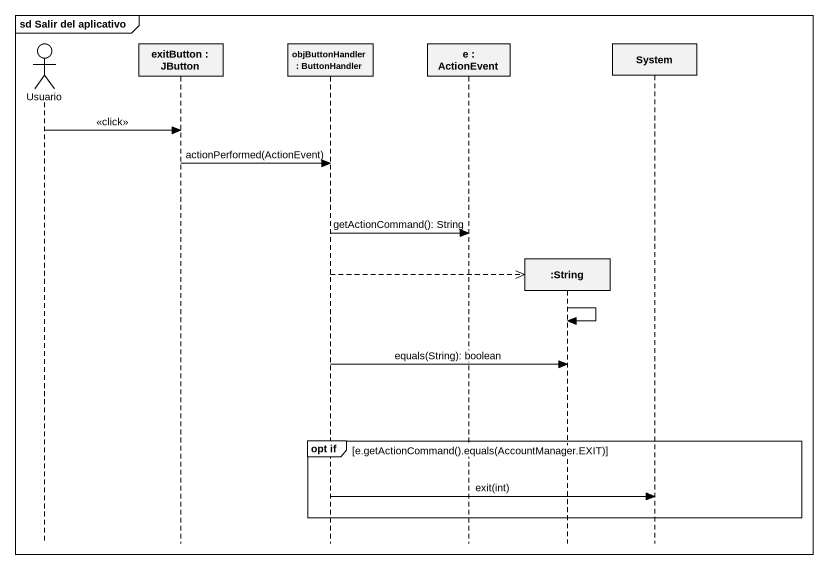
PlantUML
@startuml
mainframe sd Salir del aplicativo
hide footbox
actor Usuario
participant "exitButton : JButton" as exitButton
participant "objButtonHandler : ButtonHandler" as objButtonHandler
participant "e : ActionEvent" as e
participant ":String" as String
participant System

Usuario -> exitButton : <<click>>
exitButton -> objButtonHandler : actionPerformed(ActionEvent)
objButtonHandler -> e : getActionCommand(): String
objButtonHandler -->> String **
String -> String
objButtonHandler -> String : equals(String): boolean
group opt if [e.getActionCommand().equals(AccountManager.EXIT)]
  objButtonHandler -> System : exit(int)
end
@enduml
